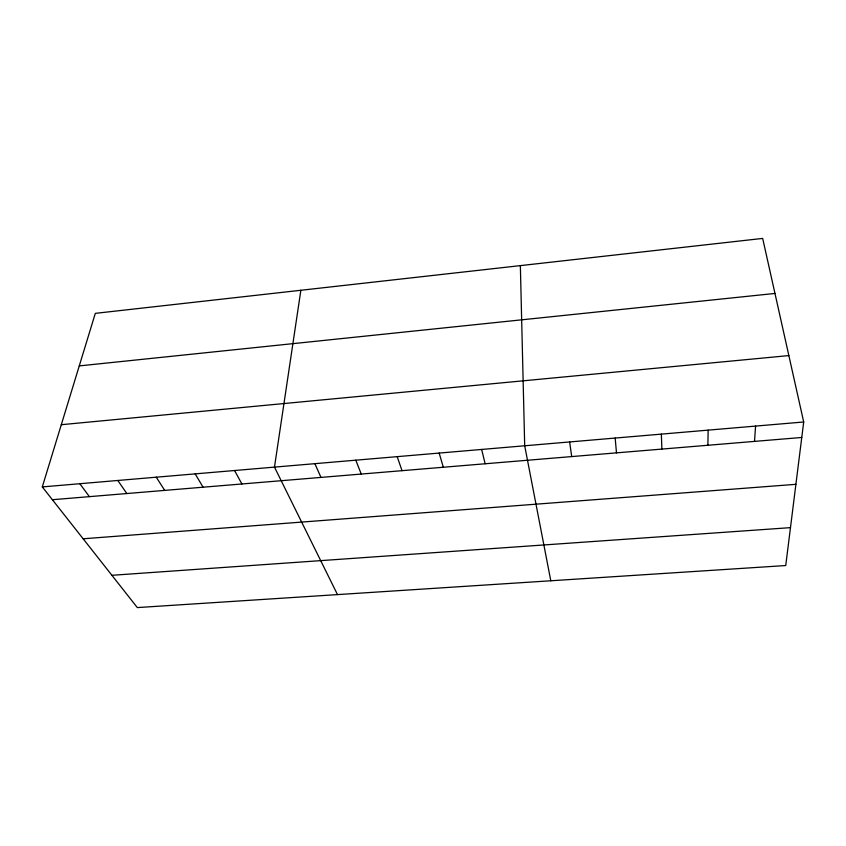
<?xml version="1.0" encoding="UTF-8"?>
<svg xmlns="http://www.w3.org/2000/svg" width="846" height="846" viewBox="0 0 846 846"><rect width="100%" height="100%" fill="white"/><g stroke="black" fill="none" stroke-linecap="round" stroke-linejoin="round"><path stroke-width="1.27" d="M707.88 445.271L708.144 430.138M754.505 441.39L755.594 426.088M803.7 421.985L785.733 565.54L137.327 607.587L42.3 486.915L95.312 313.358L762.669 238.413L803.7 421.985L42.3 486.915M300.859 290.273L274.474 467.119L337.491 594.601M79.27 365.906L774.968 293.446M61.303 424.703L788.853 355.584M52.389 499.722L801.765 437.467M83.151 538.786L795.896 484.324M111.905 575.301L790.481 527.64M79.82 483.711L89.38 496.644M117.806 480.475L126.826 493.535M156.256 477.197L164.716 490.384M195.172 473.876L203.072 487.201M234.575 470.524L241.893 483.975M314.871 463.671L320.972 477.408M355.775 460.182L361.253 474.056M397.197 456.65L402.03 470.672M439.159 453.075L443.325 467.246M481.649 449.448L485.149 463.767M550.799 580.779L524.7 445.779L520.353 265.623M569.633 441.95L571.695 456.576M615.179 438.059L616.48 452.853M661.35 434.125L661.879 449.089"/></g></svg>
